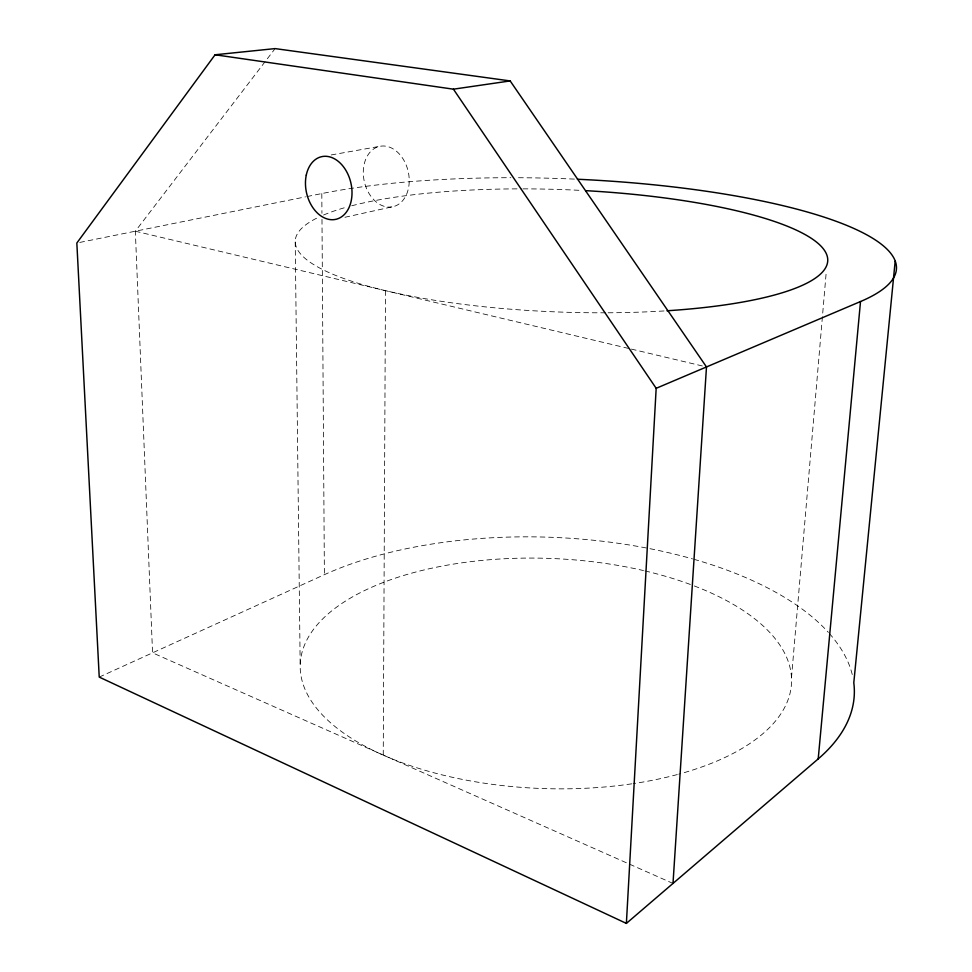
<?xml version="1.0" encoding="UTF-8"?>
<svg xmlns="http://www.w3.org/2000/svg" width="972" height="972" viewBox="0 0 972 972"><rect width="100%" height="100%" fill="white"/><g stroke="black" fill="none" stroke-linecap="round" stroke-linejoin="round"><path stroke-width="0.73" stroke-dasharray="4.86 3.65" d="M383.247 755.05L385.471 290.652M791.487 677.666L826.334 270.945M673.001 883.427L152.555 652.832L135.339 231.215L275.1 48.6M99.229 677.083L324.393 574.671A308.975 145.496 2.1 0 1 692.55 558.9M344.926 217.278L391.813 206.915A30.897 22.514 77.5 0 0 402.785 158.472A30.897 22.514 77.5 0 0 364.172 164.244A30.897 22.514 77.5 0 0 391.813 206.915M79.765 242.429L305.524 196.854M307.006 196.551L321.805 193.562A335.231 77.541 2.1 0 1 510.871 177.706M331.197 154.949L380.198 146.25M135.339 231.215L629.917 348.754M631.387 349.094L705.016 366.59M295.221 241.919L300.202 667.363M321.805 193.562L321.939 213.305M321.987 219.38L324.393 574.671M693.972 559.301A308.975 145.496 2.1 0 1 828.411 632.432M829.383 633.525A308.975 145.496 2.1 0 1 852.857 677.192M694.3 585.946A245.819 115.121 2.1 0 1 678.784 774.162M677.29 774.562A245.819 115.121 2.1 0 1 633.209 783.614M631.751 783.833A245.819 115.121 2.1 0 1 300.275 663.341A245.819 115.121 2.1 0 1 643.5 570.564M644.995 570.916A245.819 115.121 2.1 0 1 692.854 585.399M518.477 177.73A335.231 77.541 2.1 0 1 574.403 179.103M664.022 310.955A266.45 61.236 2.1 0 1 607.063 312.79M605.592 312.79A266.45 61.236 2.1 0 1 351.463 281.151A266.45 61.236 2.1 0 1 317.637 217.704M323.555 215.019A266.45 61.236 2.1 0 1 345.728 207.388M351.706 205.772A266.45 61.236 2.1 0 1 521.49 188.86M523.009 188.86A266.45 61.236 2.1 0 1 581.414 190.427"/><path stroke-width="1.46" d="M626.381 923.4L656.173 388.314L453.426 89.181L215.091 54.772L76.837 243.024L99.229 677.083L626.381 923.4L818.205 758.901A308.975 145.496 2.1 0 0 853.793 682.794L895.163 261.334M673.001 883.427L706.486 366.942L510.178 80.931L275.1 48.6L215.091 54.772M818.205 758.901L860.512 301.539A335.231 77.541 2.1 0 0 577.429 179.237M656.173 388.314L860.512 301.539M453.426 89.181L510.178 80.931M585.861 190.67A266.45 61.236 2.1 0 1 824.463 250.387A266.45 61.236 2.1 0 1 666.986 310.773M306.277 175.094A32.125 22.721 77.1 0 0 334.672 219.55A32.125 22.721 77.1 0 0 345.267 169.347A32.125 22.721 77.1 0 0 306.277 175.094"/></g></svg>
